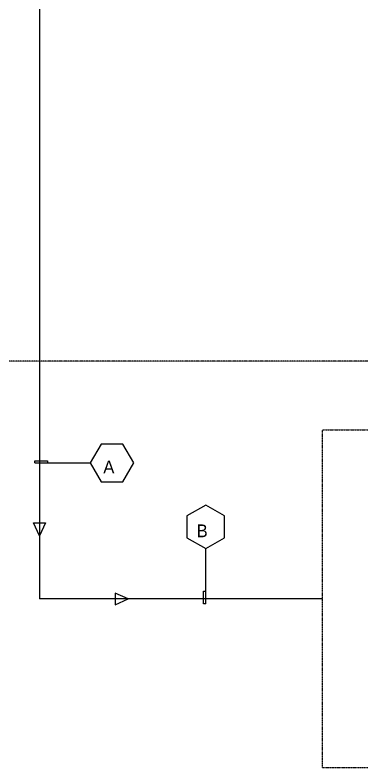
# Model space of a CAD drawing. Header units: millimetres. Extents: x 37541 to 999880, y 4425 to 1416340.
# Drawn here: x 605412 to 624439, y 1315455 to 1356794 of the extents above; entities that cross this region are included whole.
import ezdxf

# ---------------------------------------------------------------- set-up
doc = ezdxf.new("R2010")
doc.units = ezdxf.units.MM
doc.header["$LTSCALE"] = 150
doc.linetypes.add('DASHEDX2', pattern=[1.5, 1, -0.5])
for name, color, linetype in [('-----29 Indicator', 1, 'Continuous'), ('-----30 Text', 2, 'Continuous'), ('1', 1, 'Continuous'), ('4', 4, 'Continuous')]:
    doc.layers.add(name, color=color, linetype=linetype)
doc.styles.add('ELEC', font='')
doc.styles.get('ELEC').set_extended_font_data('Dotum')

msp = doc.modelspace()

# ---------------------------------------------------------------- linework, layer by layer
at = {"layer": '-----29 Indicator'}
for p, q in [((606501.242, 1332204.728), (606501.242, 1332324.445)), ((606501.242, 1332324.445), (607194.396, 1332324.445)), ((606501.242, 1332204.728), (609529.621, 1332204.728)), ((607194.396, 1332324.445), (607194.396, 1332204.728)), ((615871.144, 1324469.958), (615871.144, 1327498.336)), ((615751.427, 1325163.111), (615871.144, 1325163.111)), ((615751.427, 1324469.958), (615751.427, 1325163.111)), ((615871.144, 1324469.958), (615751.427, 1324469.958))]:
    msp.add_line(p, q, dxfattribs=at)
at = {"layer": '-----29 Indicator', "linetype": 'Continuous', "elevation": 132.703}
msp.add_lwpolyline([(610127.234, 1333239.824), (609529.621, 1332204.728), (610127.234, 1331169.632), (611322.46, 1331169.632), (611920.073, 1332204.728), (611322.46, 1333239.824)], close=True, dxfattribs=at)
at = {"layer": '-----29 Indicator', "linetype": 'Continuous'}
msp.add_lwpolyline([(614836.048, 1328095.949), (615871.144, 1327498.336), (616906.24, 1328095.949), (616906.24, 1329291.175), (615871.144, 1329888.788), (614836.048, 1329291.175)], close=True, dxfattribs=at)
at = {"layer": '1', "linetype": 'DASHEDX2', "ltscale": 0.1, "elevation": 86.117}
msp.add_lwpolyline([(594422.816, 1388362.072), (651834.315, 1388362.072), (651834.315, 1337783.904), (594422.816, 1337783.904)], close=True, dxfattribs=at)
at = {"layer": '1', "linetype": 'DASHEDX2', "ltscale": 0.1}
msp.add_lwpolyline([(622269.869, 1334020.018), (637765.614, 1334020.018), (637765.614, 1315455.435), (622269.869, 1315455.435)], close=True, dxfattribs=at)
at = {"layer": '4'}
for p in [(606753.863, 1378326.564), (622269.869, 1324737.726)]:
    msp.add_line(p, (606753.863, 1324737.726), dxfattribs=at)
at = {"layer": '4', "elevation": 132.703}
msp.add_lwpolyline([(606753.863, 1328206.135), (606432.153, 1328913.714), (607075.573, 1328913.714), (606753.863, 1328206.135)], dxfattribs=at)
at = {"layer": '4'}
msp.add_lwpolyline([(611617.248, 1324737.726), (610909.669, 1325059.436), (610909.669, 1324416.016), (611617.248, 1324737.726)], dxfattribs=at)

# ---------------------------------------------------------------- texts
at = {"layer": '-----30 Text', "style": 'ELEC'}
for s, p in [('A', (610250.982, 1331629.591, 132.703)), ('B', (615369.61, 1328124.34))]:
    msp.add_text(s, height=700, dxfattribs=at).set_placement(p)

doc.saveas('drawing.dxf')
